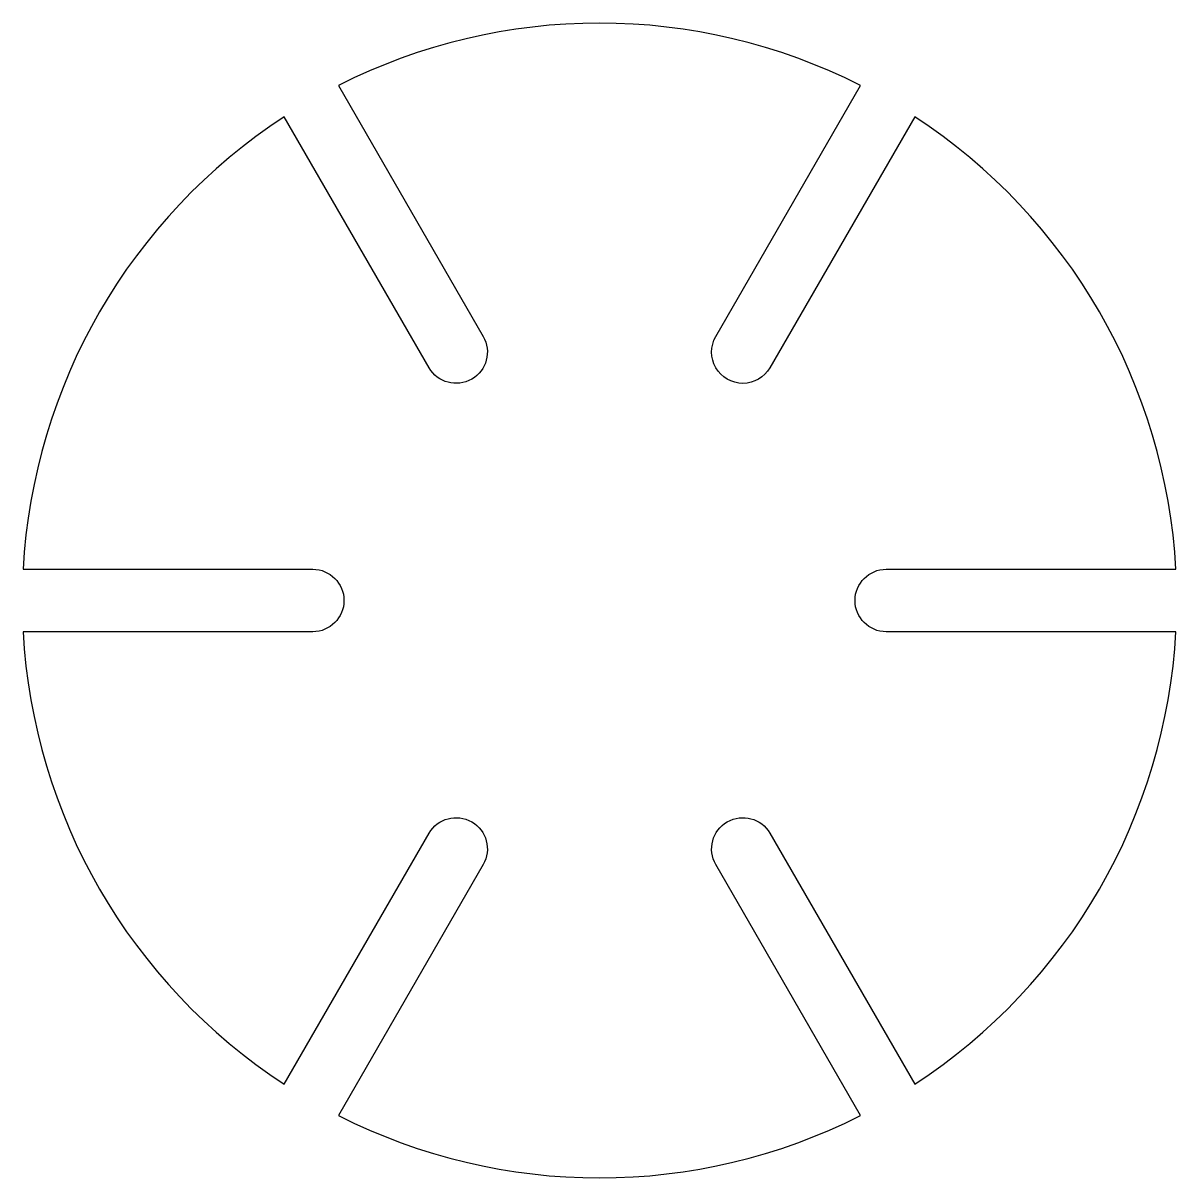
# Model space of a CAD drawing. Header units: millimetres. Extents: x -37.4 to 37.4, y -37.5 to 37.5.
import ezdxf

# ---------------------------------------------------------------- set-up
doc = ezdxf.new("R2010")
doc.units = ezdxf.units.MM
doc.layers.get('0').update_dxf_attribs({"linetype": 'CONTINUOUS'})

msp = doc.modelspace()

# ---------------------------------------------------------------- linework, layer by layer
msp.add_lwpolyline([(20.481, -31.413, 0.239127), (37.445, -2.03), (18.629, -2.03, -1), (18.629, 2.03), (37.445, 2.03, 0.239127), (20.481, 31.413), (11.073, 15.119, -1), (7.557, 17.149), (16.964, 33.443, 0.239127), (-16.964, 33.443), (-7.557, 17.149, -1), (-11.073, 15.119), (-20.481, 31.413, 0.239127), (-37.445, 2.03), (-18.629, 2.03, -1), (-18.629, -2.03), (-37.445, -2.03, 0.239127), (-20.481, -31.413), (-11.073, -15.119, -1), (-7.557, -17.149), (-16.964, -33.443, 0.239127), (16.964, -33.443), (7.557, -17.149, -1), (11.073, -15.119)], format="xyb", close=True)

doc.saveas('drawing.dxf')
